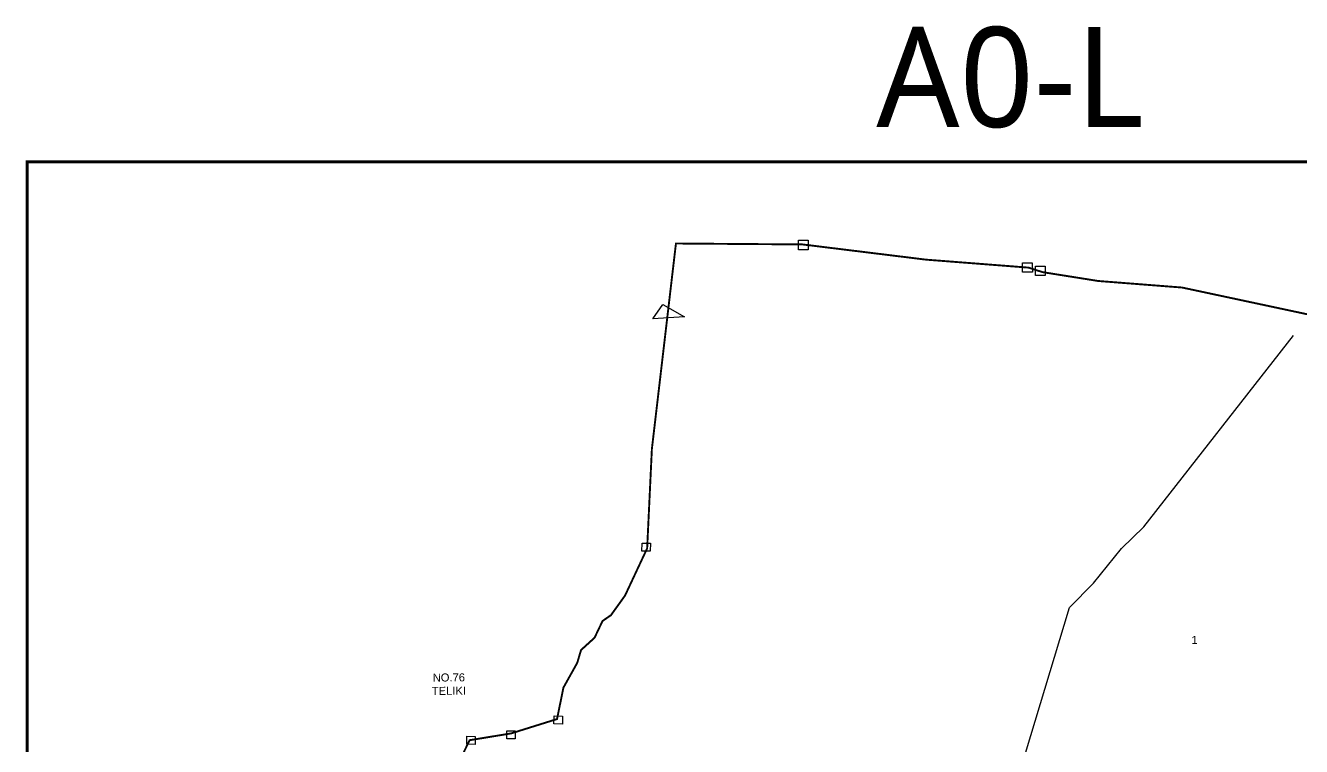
# Model space of a CAD drawing. Header units: inches. Extents: x 200798 to 217883, y 1619867 to 1626420.
# Drawn here: x 200798 to 204829, y 1624143 to 1626420 of the extents above; entities that cross this region are included whole.
import ezdxf
from ezdxf.enums import TextEntityAlignment as Align

# ---------------------------------------------------------------- set-up
doc = ezdxf.new("R2010")
doc.units = ezdxf.units.IN
doc.header["$LTSCALE"] = 15
doc.header["$MEASUREMENT"] = 0
for name, color, linetype in [('CADAS', 1, 'Continuous'), ('DIMENSION', 7, 'Continuous'), ('ROAD', 1, 'Continuous'), ('TEXT', 1, 'Continuous'), ('VILLAGAE BOUNDRY STONES', 1, 'Continuous'), ('VILLAGE BOUNADRY', 5, 'Continuous'), ('VILLAGE BOUNDRY', 5, 'Continuous')]:
    doc.layers.add(name, color=color, linetype=linetype)
doc.styles.get("Standard").update_dxf_attribs({"font": 'arial.ttf'})
doc.styles.add('TMS', font='trebuc.ttf')

msp = doc.modelspace()

# ---------------------------------------------------------------- linework, layer by layer
at = {"layer": 'ROAD'}
msp.add_lwpolyline([(203198.4, 1623341.1), (203206.1, 1623346.1), (203241, 1623347.9), (203286.9, 1623380.8), (203353.2, 1623434.4), (203486.8, 1623606.5), (203588.6, 1623718.6), (203647.2, 1623738.1), (203677, 1623737.8), (203713.7, 1623760.4), (203794, 1623789.4), (203845.1, 1623791.6), (203907.3, 1623925.7), (203931.7, 1624039.3), (203935.1, 1624088.7), (203956.8, 1624122.1), (204096.6, 1624581.9), (204172.2, 1624658.5), (204261.1, 1624767.9), (204330.9, 1624836), (204803.5, 1625441)], dxfattribs=at)
at = {"layer": 'VILLAGAE BOUNDRY STONES'}
for points in [[(203239.7, 1625741.3), (203271, 1625741.5), (203271.2, 1625711.5), (203239.9, 1625711.3)], [(203947.5, 1625670.3), (203978.8, 1625670.5), (203979, 1625640.6), (203947.7, 1625640.4)], [(203988.4, 1625660), (204019.7, 1625660.2), (204019.9, 1625630.3), (203988.6, 1625630)], [(202745.8, 1624784.9), (202772.3, 1624784.6), (202772, 1624759.2), (202745.5, 1624759.5)], [(202467.8, 1624239.2), (202494.4, 1624238.9), (202494.1, 1624213.5), (202467.5, 1624213.8)], [(202192.2, 1624175.1), (202218.7, 1624174.7), (202218.4, 1624149.3), (202191.9, 1624149.6)], [(202318.9, 1624192.5), (202345.4, 1624192.2), (202345.1, 1624166.8), (202318.6, 1624167.1)]]:
    msp.add_lwpolyline(points, close=True, dxfattribs=at)
msp.add_lwpolyline([(202780.1, 1625493.9), (202811.7, 1625538.3), (202879.5, 1625499.4), (202780.1, 1625493.9)], dxfattribs=at)
at = {"layer": 'VILLAGE BOUNADRY', "const_width": 10}
msp.add_lwpolyline([(200803.1, 1625989.3), (207360, 1625989.3), (207360, 1619977), (200803.1, 1619977)], close=True, dxfattribs=at)
at = {"layer": 'VILLAGE BOUNDRY', "const_width": 6}
msp.add_lwpolyline([(202148.8, 1624055), (202201.1, 1624162.6), (202332.4, 1624184.1), (202477.3, 1624229.4), (202497.6, 1624328.9), (202541.1, 1624406.8), (202553.2, 1624447.4), (202595.8, 1624486.1), (202621.1, 1624539.1), (202647.8, 1624557.6), (202692.2, 1624619.5), (202762, 1624768.4), (202777, 1625082.8), (202853, 1625731.3), (203253.3, 1625728.3), (203643.1, 1625680.3), (203967.2, 1625655.1), (204010.9, 1625640.9), (204187, 1625612.9), (204452.1, 1625592.2), (204923.8, 1625491.5)], dxfattribs=at)

# ---------------------------------------------------------------- texts
at = {"layer": 'CADAS', "color": 2, "style": 'TMS'}
msp.add_text('A0-L', height=315.69, dxfattribs=at).set_placement((203486.1, 1626099.1))
at = {"layer": 'DIMENSION'}
msp.add_text('1', height=25, dxfattribs=at).set_placement((204491.2, 1624479.2), align=Align.MIDDLE_CENTER)
at = {"layer": 'TEXT', "insert": (202101.5, 1624373.2), "char_height": 25.289, "width": 63.53, "attachment_point": 1, "rotation": 0.4088}
msp.add_mtext('\\pi-17.1315;NO.76 \\P\\pi-20.22796;TELIKI', dxfattribs=at)

doc.saveas('drawing.dxf')
